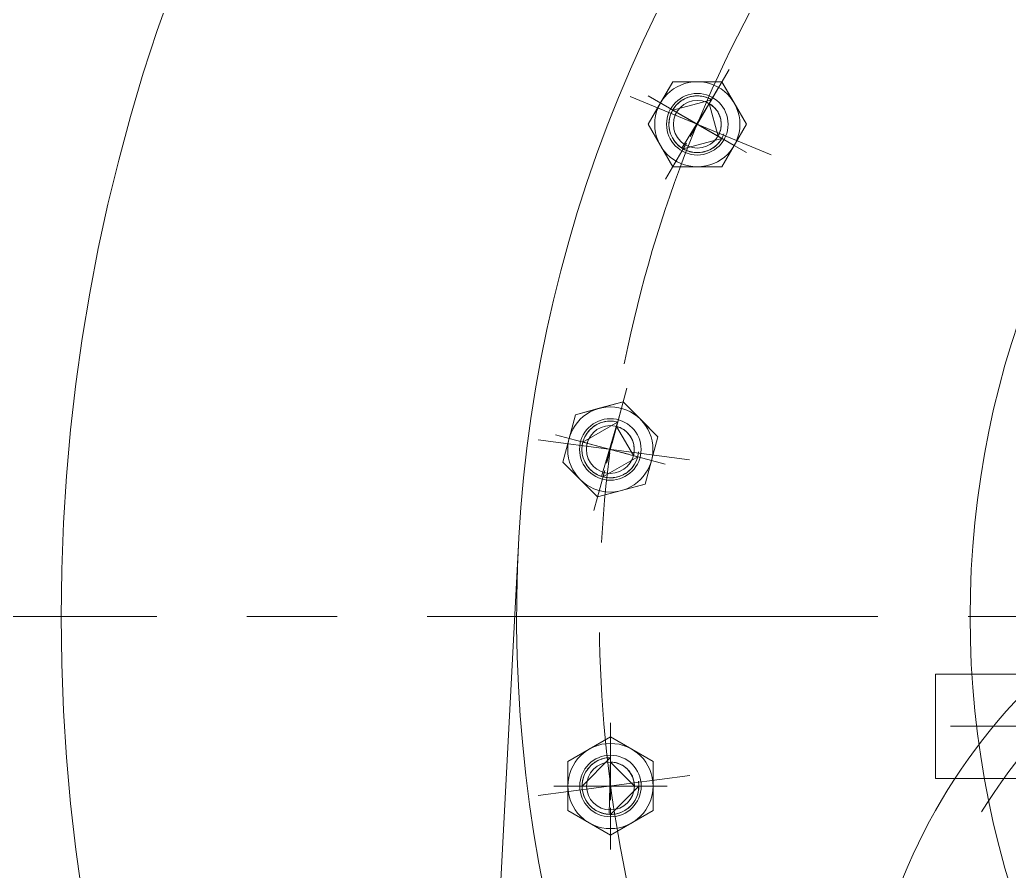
# Model space of a CAD drawing. Header units: inches. Extents: x 0 to 26418, y 0 to 20128.
# Drawn here: x 3607.7 to 3816.8, y 15421.4 to 15601.3 of the extents above; entities that cross this region are included whole.
import ezdxf

# ---------------------------------------------------------------- set-up
doc = ezdxf.new("R2010")
doc.units = ezdxf.units.IN
doc.header["$MEASUREMENT"] = 0
doc.linetypes.add('CENTER', pattern=[50.8, 31.75, -6.35, 6.35, -6.35])
doc.linetypes.add('点画线', pattern=[18, 12, -2, 2, -2])
for name, color, linetype, lineweight in [('CAXA1', 5, 'CENTER', 5), ('中心线层', 5, 'CENTER', 5), ('细实线层', 7, 'Continuous', 5)]:
    doc.layers.add(name, color=color, linetype=linetype, lineweight=lineweight)

msp = doc.modelspace()

# ---------------------------------------------------------------- linework, layer by layer
at = {"color": 7, "lineweight": 5}
for p, q in [((3745.72, 15588.27), (3740.52, 15579.27)), ((3743.12, 15583.77), (3745.72, 15588.27)), ((3745.72, 15588.27), (3745.72, 15588.27)), ((3745.72, 15588.27), (3750.91, 15588.27)), ((3756.11, 15588.27), (3745.72, 15588.27)), ((3750.91, 15588.27), (3750.91, 15588.27)), ((3750.91, 15588.27), (3756.11, 15588.27)), ((3756.11, 15588.27), (3756.11, 15588.27)), ((3756.11, 15588.27), (3758.71, 15583.77)), ((3761.3, 15579.27), (3756.11, 15588.27)), ((3745.72, 15582.27), (3753.91, 15584.46)), ((3747.39, 15584.12), (3747.14, 15583.93)), ((3747.64, 15584.3), (3747.39, 15584.12)), ((3747.91, 15584.46), (3747.64, 15584.3)), ((3747.64, 15574.24), (3753.91, 15584.46)), ((3748.19, 15584.61), (3747.91, 15584.46)), ((3748.47, 15584.75), (3748.19, 15584.61)), ((3748.76, 15584.87), (3748.47, 15584.75)), ((3749.06, 15584.97), (3748.76, 15584.87)), ((3749.36, 15585.06), (3749.06, 15584.97)), ((3749.66, 15585.14), (3749.36, 15585.06)), ((3749.97, 15585.19), (3749.66, 15585.14)), ((3750.28, 15585.23), (3749.97, 15585.19)), ((3750.6, 15585.26), (3750.28, 15585.23)), ((3750.91, 15585.27), (3750.6, 15585.26)), ((3751.23, 15585.26), (3750.91, 15585.27)), ((3751.54, 15585.23), (3751.23, 15585.26)), ((3751.85, 15585.19), (3751.54, 15585.23)), ((3752.16, 15585.14), (3751.85, 15585.19)), ((3752.46, 15585.06), (3752.16, 15585.14)), ((3752.77, 15584.97), (3752.46, 15585.06)), ((3753.06, 15584.87), (3752.77, 15584.97)), ((3753.35, 15584.75), (3753.06, 15584.87)), ((3753.64, 15584.61), (3753.35, 15584.75)), ((3753.91, 15584.46), (3753.44, 15583.64)), ((3753.91, 15584.46), (3753.64, 15584.61)), ((3740.52, 15579.27), (3743.12, 15583.77)), ((3745.57, 15581.99), (3745.43, 15581.71)), ((3745.72, 15582.27), (3745.57, 15581.99)), ((3745.88, 15582.54), (3745.72, 15582.27)), ((3756.11, 15576.27), (3745.72, 15582.27)), ((3746.06, 15582.79), (3745.88, 15582.54)), ((3746.25, 15583.04), (3746.06, 15582.79)), ((3746.45, 15583.28), (3746.25, 15583.04)), ((3746.67, 15583.51), (3746.45, 15583.28)), ((3746.9, 15583.73), (3746.67, 15583.51)), ((3747.14, 15583.93), (3746.9, 15583.73)), ((3753.44, 15583.64), (3755.29, 15576.74)), ((3753.66, 15583.51), (3753.44, 15583.64)), ((3753.44, 15583.64), (3755.29, 15576.74)), ((3753.88, 15583.36), (3753.66, 15583.51)), ((3754.09, 15583.19), (3753.88, 15583.36)), ((3754.29, 15583.02), (3754.09, 15583.19)), ((3754.48, 15582.84), (3754.29, 15583.02)), ((3754.67, 15582.65), (3754.48, 15582.84)), ((3754.84, 15582.45), (3754.67, 15582.65)), ((3755, 15582.24), (3754.84, 15582.45)), ((3755.15, 15582.02), (3755, 15582.24)), ((3755.29, 15581.79), (3755.15, 15582.02)), ((3758.71, 15583.77), (3758.71, 15583.77)), ((3758.71, 15583.77), (3761.3, 15579.27)), ((3744.94, 15579.89), (3744.92, 15579.58)), ((3744.99, 15580.21), (3744.94, 15579.89)), ((3745.04, 15580.52), (3744.99, 15580.21)), ((3745.12, 15580.82), (3745.04, 15580.52)), ((3745.21, 15581.12), (3745.12, 15580.82)), ((3745.31, 15581.42), (3745.21, 15581.12)), ((3745.43, 15581.71), (3745.31, 15581.42)), ((3755.41, 15581.56), (3755.29, 15581.79)), ((3755.53, 15581.32), (3755.41, 15581.56)), ((3755.63, 15581.08), (3755.53, 15581.32)), ((3755.72, 15580.83), (3755.63, 15581.08)), ((3755.79, 15580.58), (3755.72, 15580.83)), ((3755.85, 15580.32), (3755.79, 15580.58)), ((3755.9, 15580.06), (3755.85, 15580.32)), ((3755.94, 15579.8), (3755.9, 15580.06)), ((3743.12, 15574.77), (3740.52, 15579.27)), ((3740.52, 15579.27), (3740.52, 15579.27)), ((3740.52, 15579.27), (3745.72, 15570.27)), ((3744.92, 15579.58), (3744.91, 15579.27)), ((3744.91, 15579.27), (3744.92, 15578.95)), ((3744.92, 15578.95), (3744.94, 15578.64)), ((3744.94, 15578.64), (3744.99, 15578.33)), ((3744.99, 15578.33), (3745.04, 15578.02)), ((3745.04, 15578.02), (3745.12, 15577.71)), ((3755.72, 15577.71), (3755.79, 15577.96)), ((3755.79, 15577.96), (3755.85, 15578.22)), ((3755.85, 15578.22), (3755.9, 15578.48)), ((3755.9, 15578.48), (3755.94, 15578.74)), ((3755.96, 15579.53), (3755.94, 15579.8)), ((3755.94, 15578.74), (3755.96, 15579)), ((3755.96, 15579.27), (3755.96, 15579.53)), ((3755.96, 15579), (3755.96, 15579.27)), ((3756.11, 15570.27), (3761.3, 15579.27)), ((3761.3, 15579.27), (3758.71, 15574.77)), ((3761.3, 15579.27), (3761.3, 15579.27)), ((3745.12, 15577.71), (3745.21, 15577.41)), ((3745.21, 15577.41), (3745.31, 15577.12)), ((3745.31, 15577.12), (3745.43, 15576.83)), ((3745.43, 15576.83), (3745.57, 15576.54)), ((3745.57, 15576.54), (3745.72, 15576.27)), ((3745.72, 15576.27), (3745.88, 15576)), ((3745.88, 15576), (3746.06, 15575.74)), ((3746.06, 15575.74), (3746.25, 15575.49)), ((3756.11, 15576.27), (3747.91, 15574.07)), ((3755.29, 15576.74), (3755.41, 15576.97)), ((3755.29, 15576.74), (3756.11, 15576.27)), ((3755.41, 15576.97), (3755.53, 15577.21)), ((3755.53, 15577.21), (3755.63, 15577.46)), ((3755.57, 15575.49), (3755.77, 15575.74)), ((3755.63, 15577.46), (3755.72, 15577.71)), ((3755.77, 15575.74), (3755.94, 15576)), ((3755.94, 15576), (3756.11, 15576.27)), ((3745.72, 15570.27), (3743.12, 15574.77)), ((3743.12, 15574.77), (3743.12, 15574.77)), ((3746.25, 15575.49), (3746.45, 15575.25)), ((3746.45, 15575.25), (3746.67, 15575.03)), ((3746.67, 15575.03), (3746.9, 15574.81)), ((3746.9, 15574.81), (3747.14, 15574.6)), ((3747.14, 15574.6), (3747.39, 15574.41)), ((3747.39, 15574.41), (3747.64, 15574.24)), ((3747.91, 15574.07), (3748.19, 15573.92)), ((3748.19, 15573.92), (3748.47, 15573.79)), ((3748.47, 15573.79), (3748.76, 15573.67)), ((3748.76, 15573.67), (3749.06, 15573.56)), ((3752.77, 15573.56), (3753.06, 15573.67)), ((3753.06, 15573.67), (3753.35, 15573.79)), ((3753.35, 15573.79), (3753.64, 15573.92)), ((3753.64, 15573.92), (3753.91, 15574.07)), ((3753.91, 15574.07), (3754.18, 15574.24)), ((3754.18, 15574.24), (3754.44, 15574.41)), ((3754.44, 15574.41), (3754.69, 15574.6)), ((3754.69, 15574.6), (3754.93, 15574.81)), ((3754.93, 15574.81), (3755.15, 15575.03)), ((3755.15, 15575.03), (3755.37, 15575.25)), ((3755.37, 15575.25), (3755.57, 15575.49)), ((3758.71, 15574.77), (3756.11, 15570.27)), ((3758.71, 15574.77), (3758.71, 15574.77)), ((3749.06, 15573.56), (3749.36, 15573.47)), ((3749.36, 15573.47), (3749.66, 15573.4)), ((3749.66, 15573.4), (3749.97, 15573.34)), ((3749.97, 15573.34), (3750.28, 15573.3)), ((3750.28, 15573.3), (3750.6, 15573.28)), ((3750.6, 15573.28), (3750.91, 15573.27)), ((3750.91, 15573.27), (3751.23, 15573.28)), ((3751.23, 15573.28), (3751.54, 15573.3)), ((3751.54, 15573.3), (3751.85, 15573.34)), ((3751.85, 15573.34), (3752.16, 15573.4)), ((3752.16, 15573.4), (3752.46, 15573.47)), ((3752.46, 15573.47), (3752.77, 15573.56)), ((3750.91, 15570.27), (3745.72, 15570.27)), ((3745.72, 15570.27), (3745.72, 15570.27)), ((3745.72, 15570.27), (3756.11, 15570.27)), ((3756.11, 15570.27), (3750.91, 15570.27)), ((3750.91, 15570.27), (3750.91, 15570.27)), ((3756.11, 15570.27), (3756.11, 15570.27)), ((3735.22, 15520.58), (3725.18, 15517.89)), ((3730.2, 15519.24), (3735.22, 15520.58)), ((3735.22, 15520.58), (3735.22, 15520.58)), ((3735.22, 15520.58), (3738.89, 15516.91)), ((3742.57, 15513.23), (3735.22, 15520.58)), ((3725.18, 15517.89), (3722.49, 15507.85)), ((3723.84, 15512.87), (3725.18, 15517.89)), ((3725.18, 15517.89), (3730.2, 15519.24)), ((3725.18, 15517.89), (3725.18, 15517.89)), ((3730.2, 15519.24), (3730.2, 15519.24)), ((3726.73, 15512.1), (3734.08, 15516.34)), ((3728.75, 15515.21), (3728.52, 15515)), ((3729, 15515.4), (3728.75, 15515.21)), ((3729.26, 15515.57), (3729, 15515.4)), ((3729.53, 15515.74), (3729.26, 15515.57)), ((3729.81, 15515.89), (3729.53, 15515.74)), ((3730.09, 15516.02), (3729.81, 15515.89)), ((3730.38, 15516.14), (3730.09, 15516.02)), ((3730.68, 15516.25), (3730.38, 15516.14)), ((3730.98, 15516.34), (3730.68, 15516.25)), ((3730.68, 15504.84), (3734.08, 15516.34)), ((3731.28, 15516.41), (3730.98, 15516.34)), ((3731.59, 15516.47), (3731.28, 15516.41)), ((3731.9, 15516.51), (3731.59, 15516.47)), ((3732.22, 15516.53), (3731.9, 15516.51)), ((3732.53, 15516.54), (3732.22, 15516.53)), ((3732.84, 15516.53), (3732.53, 15516.54)), ((3733.16, 15516.51), (3732.84, 15516.53)), ((3733.47, 15516.47), (3733.16, 15516.51)), ((3733.78, 15516.41), (3733.47, 15516.47)), ((3734.08, 15516.34), (3733.78, 15516.41)), ((3734.08, 15516.34), (3733.84, 15515.42)), ((3733.84, 15515.42), (3737.41, 15509.23)), ((3734.09, 15515.35), (3733.84, 15515.42)), ((3733.84, 15515.42), (3737.41, 15509.23)), ((3734.34, 15515.26), (3734.09, 15515.35)), ((3734.59, 15515.16), (3734.34, 15515.26)), ((3734.82, 15515.04), (3734.59, 15515.16)), ((3738.89, 15516.91), (3738.89, 15516.91)), ((3738.89, 15516.91), (3742.57, 15513.23)), ((3727.05, 15512.98), (3726.93, 15512.69)), ((3727.18, 15513.27), (3727.05, 15512.98)), ((3727.33, 15513.54), (3727.18, 15513.27)), ((3727.5, 15513.81), (3727.33, 15513.54)), ((3727.68, 15514.07), (3727.5, 15513.81)), ((3727.87, 15514.32), (3727.68, 15514.07)), ((3728.07, 15514.56), (3727.87, 15514.32)), ((3728.29, 15514.79), (3728.07, 15514.56)), ((3728.52, 15515), (3728.29, 15514.79)), ((3735.06, 15514.92), (3734.82, 15515.04)), ((3735.28, 15514.78), (3735.06, 15514.92)), ((3735.5, 15514.63), (3735.28, 15514.78)), ((3735.71, 15514.47), (3735.5, 15514.63)), ((3735.91, 15514.3), (3735.71, 15514.47)), ((3736.1, 15514.12), (3735.91, 15514.3)), ((3736.29, 15513.92), (3736.1, 15514.12)), ((3736.46, 15513.72), (3736.29, 15513.92)), ((3736.62, 15513.51), (3736.46, 15513.72)), ((3736.77, 15513.29), (3736.62, 15513.51)), ((3736.91, 15513.07), (3736.77, 15513.29)), ((3737.03, 15512.84), (3736.91, 15513.07)), ((3739.88, 15503.19), (3742.57, 15513.23)), ((3742.57, 15513.23), (3741.22, 15508.21)), ((3742.57, 15513.23), (3742.57, 15513.23)), ((3722.49, 15507.85), (3723.84, 15512.87)), ((3726.56, 15511.17), (3726.54, 15510.86)), ((3726.6, 15511.48), (3726.56, 15511.17)), ((3726.66, 15511.79), (3726.6, 15511.48)), ((3726.73, 15512.1), (3726.66, 15511.79)), ((3726.82, 15512.4), (3726.73, 15512.1)), ((3738.33, 15508.99), (3726.73, 15512.1)), ((3726.93, 15512.69), (3726.82, 15512.4)), ((3737.15, 15512.6), (3737.03, 15512.84)), ((3737.25, 15512.35), (3737.15, 15512.6)), ((3737.34, 15512.1), (3737.25, 15512.35)), ((3737.41, 15511.85), (3737.34, 15512.1)), ((3737.47, 15511.59), (3737.41, 15511.85)), ((3737.52, 15511.33), (3737.47, 15511.59)), ((3737.56, 15511.07), (3737.52, 15511.33)), ((3737.58, 15510.81), (3737.56, 15511.07)), ((3726.54, 15510.86), (3726.53, 15510.54)), ((3726.53, 15510.54), (3726.54, 15510.23)), ((3726.54, 15510.23), (3726.56, 15509.92)), ((3726.56, 15509.92), (3726.6, 15509.6)), ((3726.6, 15509.6), (3726.66, 15509.3)), ((3726.66, 15509.3), (3726.73, 15508.99)), ((3726.73, 15508.99), (3726.82, 15508.69)), ((3738.33, 15508.99), (3730.98, 15504.75)), ((3737.41, 15509.23), (3737.47, 15509.49)), ((3737.41, 15509.23), (3738.33, 15508.99)), ((3737.47, 15509.49), (3737.52, 15509.75)), ((3737.52, 15509.75), (3737.56, 15510.01)), ((3737.56, 15510.01), (3737.58, 15510.28)), ((3737.58, 15510.54), (3737.58, 15510.81)), ((3737.58, 15510.28), (3737.58, 15510.54)), ((3738.24, 15508.69), (3738.33, 15508.99)), ((3726.17, 15504.18), (3722.49, 15507.85)), ((3722.49, 15507.85), (3722.49, 15507.85)), ((3722.49, 15507.85), (3729.84, 15500.5)), ((3726.82, 15508.69), (3726.93, 15508.39)), ((3726.93, 15508.39), (3727.05, 15508.1)), ((3727.05, 15508.1), (3727.18, 15507.82)), ((3727.18, 15507.82), (3727.33, 15507.54)), ((3727.33, 15507.54), (3727.5, 15507.27)), ((3727.5, 15507.27), (3727.68, 15507.02)), ((3727.68, 15507.02), (3727.87, 15506.77)), ((3727.87, 15506.77), (3728.07, 15506.53)), ((3736.99, 15506.53), (3737.19, 15506.77)), ((3737.19, 15506.77), (3737.38, 15507.02)), ((3737.38, 15507.02), (3737.56, 15507.27)), ((3737.56, 15507.27), (3737.73, 15507.54)), ((3737.73, 15507.54), (3737.88, 15507.82)), ((3737.88, 15507.82), (3738.01, 15508.1)), ((3738.01, 15508.1), (3738.13, 15508.39)), ((3738.13, 15508.39), (3738.24, 15508.69)), ((3741.22, 15508.21), (3739.88, 15503.19)), ((3741.22, 15508.21), (3741.22, 15508.21)), ((3728.07, 15506.53), (3728.29, 15506.3)), ((3728.29, 15506.3), (3728.52, 15506.08)), ((3728.52, 15506.08), (3728.75, 15505.88)), ((3728.75, 15505.88), (3729, 15505.69)), ((3729, 15505.69), (3729.26, 15505.51)), ((3729.26, 15505.51), (3729.53, 15505.35)), ((3729.53, 15505.35), (3729.81, 15505.2)), ((3729.81, 15505.2), (3730.09, 15505.06)), ((3730.09, 15505.06), (3730.38, 15504.94)), ((3730.38, 15504.94), (3730.68, 15504.84)), ((3730.98, 15504.75), (3731.28, 15504.67)), ((3731.28, 15504.67), (3731.59, 15504.62)), ((3731.59, 15504.62), (3731.9, 15504.58)), ((3733.16, 15504.58), (3733.47, 15504.62)), ((3733.47, 15504.62), (3733.78, 15504.67)), ((3733.78, 15504.67), (3734.08, 15504.75)), ((3734.08, 15504.75), (3734.38, 15504.84)), ((3734.38, 15504.84), (3734.68, 15504.94)), ((3734.68, 15504.94), (3734.97, 15505.06)), ((3734.97, 15505.06), (3735.25, 15505.2)), ((3735.25, 15505.2), (3735.53, 15505.35)), ((3735.53, 15505.35), (3735.8, 15505.51)), ((3735.8, 15505.51), (3736.06, 15505.69)), ((3736.06, 15505.69), (3736.31, 15505.88)), ((3736.31, 15505.88), (3736.54, 15506.08)), ((3736.54, 15506.08), (3736.77, 15506.3)), ((3736.77, 15506.3), (3736.99, 15506.53)), ((3729.84, 15500.5), (3726.17, 15504.18)), ((3726.17, 15504.18), (3726.17, 15504.18)), ((3729.84, 15500.5), (3739.88, 15503.19)), ((3731.9, 15504.58), (3732.22, 15504.55)), ((3732.22, 15504.55), (3732.53, 15504.54)), ((3732.53, 15504.54), (3732.84, 15504.55)), ((3732.84, 15504.55), (3733.16, 15504.58)), ((3739.88, 15503.19), (3734.86, 15501.85)), ((3739.88, 15503.19), (3739.88, 15503.19)), ((3734.86, 15501.85), (3729.84, 15500.5)), ((3729.84, 15500.5), (3729.84, 15500.5)), ((3734.86, 15501.85), (3734.86, 15501.85)), ((3713.12, 15490.4), (3694.48, 15134.69)), ((3801.23, 15441.02), (3801.23, 15463.02)), ((3801.23, 15463.02), (3841.23, 15463.02)), ((3732.56, 15449.79), (3723.56, 15444.6)), ((3728.06, 15447.2), (3732.56, 15449.79)), ((3732.56, 15449.79), (3732.56, 15449.79)), ((3732.56, 15449.79), (3737.06, 15447.2)), ((3741.56, 15444.6), (3732.56, 15449.79)), ((3723.56, 15444.6), (3728.06, 15447.2)), ((3728.06, 15447.2), (3728.06, 15447.2)), ((3737.06, 15447.2), (3737.06, 15447.2)), ((3737.06, 15447.2), (3741.56, 15444.6)), ((3723.56, 15439.4), (3723.56, 15444.6)), ((3723.56, 15444.6), (3723.56, 15444.6)), ((3723.56, 15444.6), (3723.56, 15434.21)), ((3726.56, 15439.4), (3732.56, 15445.4)), ((3728.79, 15444.06), (3728.55, 15443.86)), ((3729.04, 15444.26), (3728.79, 15444.06)), ((3729.29, 15444.43), (3729.04, 15444.26)), ((3729.56, 15444.6), (3729.29, 15444.43)), ((3729.84, 15444.75), (3729.56, 15444.6)), ((3730.12, 15444.88), (3729.84, 15444.75)), ((3730.41, 15445), (3730.12, 15444.88)), ((3730.71, 15445.11), (3730.41, 15445)), ((3731.01, 15445.2), (3730.71, 15445.11)), ((3731.31, 15445.27), (3731.01, 15445.2)), ((3731.62, 15445.33), (3731.31, 15445.27)), ((3731.94, 15445.37), (3731.62, 15445.33)), ((3732.25, 15445.39), (3731.94, 15445.37)), ((3732.56, 15445.4), (3732.25, 15445.39)), ((3732.25, 15433.41), (3732.56, 15445.4)), ((3732.56, 15445.4), (3732.56, 15444.45)), ((3732.56, 15444.45), (3737.62, 15439.4)), ((3732.83, 15444.45), (3732.56, 15444.45)), ((3732.56, 15444.45), (3737.62, 15439.4)), ((3733.09, 15444.43), (3732.83, 15444.45)), ((3733.35, 15444.39), (3733.09, 15444.43)), ((3733.61, 15444.34), (3733.35, 15444.39)), ((3733.87, 15444.28), (3733.61, 15444.34)), ((3734.12, 15444.21), (3733.87, 15444.28)), ((3734.37, 15444.12), (3734.12, 15444.21)), ((3734.62, 15444.02), (3734.37, 15444.12)), ((3734.86, 15443.9), (3734.62, 15444.02)), ((3741.56, 15444.6), (3741.56, 15444.6)), ((3741.56, 15444.6), (3741.56, 15439.4)), ((3741.56, 15434.21), (3741.56, 15444.6)), ((3727.22, 15442.13), (3727.08, 15441.84)), ((3727.37, 15442.4), (3727.22, 15442.13)), ((3727.53, 15442.67), (3727.37, 15442.4)), ((3727.71, 15442.93), (3727.53, 15442.67)), ((3727.9, 15443.18), (3727.71, 15442.93)), ((3728.1, 15443.42), (3727.9, 15443.18)), ((3728.32, 15443.64), (3728.1, 15443.42)), ((3728.55, 15443.86), (3728.32, 15443.64)), ((3735.09, 15443.78), (3734.86, 15443.9)), ((3735.31, 15443.64), (3735.09, 15443.78)), ((3735.53, 15443.49), (3735.31, 15443.64)), ((3735.74, 15443.33), (3735.53, 15443.49)), ((3735.94, 15443.16), (3735.74, 15443.33)), ((3736.14, 15442.97), (3735.94, 15443.16)), ((3736.32, 15442.78), (3736.14, 15442.97)), ((3736.49, 15442.58), (3736.32, 15442.78)), ((3736.65, 15442.37), (3736.49, 15442.58)), ((3736.8, 15442.15), (3736.65, 15442.37)), ((3736.94, 15441.93), (3736.8, 15442.15)), ((3737.06, 15441.7), (3736.94, 15441.93)), ((3726.6, 15440.03), (3726.57, 15439.72)), ((3726.64, 15440.34), (3726.6, 15440.03)), ((3726.69, 15440.65), (3726.64, 15440.34)), ((3726.77, 15440.95), (3726.69, 15440.65)), ((3726.86, 15441.26), (3726.77, 15440.95)), ((3726.96, 15441.55), (3726.86, 15441.26)), ((3727.08, 15441.84), (3726.96, 15441.55)), ((3737.18, 15441.46), (3737.06, 15441.7)), ((3737.28, 15441.21), (3737.18, 15441.46)), ((3737.37, 15440.96), (3737.28, 15441.21)), ((3737.44, 15440.71), (3737.37, 15440.96)), ((3737.5, 15440.45), (3737.44, 15440.71)), ((3737.55, 15440.19), (3737.5, 15440.45)), ((3737.59, 15439.93), (3737.55, 15440.19)), ((3737.61, 15439.67), (3737.59, 15439.93)), ((3801.23, 15441.02), (3841.23, 15441.02)), ((3723.56, 15434.21), (3723.56, 15439.4)), ((3726.57, 15439.72), (3726.56, 15439.4)), ((3738.56, 15439.4), (3726.56, 15439.4)), ((3726.56, 15439.4), (3726.57, 15439.09)), ((3726.57, 15439.09), (3726.6, 15438.77)), ((3726.6, 15438.77), (3726.64, 15438.46)), ((3726.64, 15438.46), (3726.69, 15438.15)), ((3726.69, 15438.15), (3726.77, 15437.85)), ((3726.77, 15437.85), (3726.86, 15437.55)), ((3738.56, 15439.4), (3732.56, 15433.4)), ((3737.62, 15439.4), (3737.61, 15439.67)), ((3737.62, 15439.4), (3738.56, 15439.4)), ((3738.27, 15437.55), (3738.36, 15437.85)), ((3738.36, 15437.85), (3738.43, 15438.15)), ((3738.43, 15438.15), (3738.49, 15438.46)), ((3738.49, 15438.46), (3738.53, 15438.77)), ((3738.53, 15438.77), (3738.55, 15439.09)), ((3738.55, 15439.09), (3738.56, 15439.4)), ((3741.56, 15439.4), (3741.56, 15439.4)), ((3741.56, 15439.4), (3741.56, 15434.21)), ((3726.86, 15437.55), (3726.96, 15437.25)), ((3726.96, 15437.25), (3727.08, 15436.96)), ((3727.08, 15436.96), (3727.22, 15436.68)), ((3727.22, 15436.68), (3727.37, 15436.4)), ((3727.37, 15436.4), (3727.53, 15436.13)), ((3727.53, 15436.13), (3727.71, 15435.87)), ((3727.71, 15435.87), (3727.9, 15435.63)), ((3727.9, 15435.63), (3728.1, 15435.39)), ((3737.02, 15435.39), (3737.23, 15435.63)), ((3737.23, 15435.63), (3737.42, 15435.87)), ((3737.42, 15435.87), (3737.59, 15436.13)), ((3737.59, 15436.13), (3737.76, 15436.4)), ((3737.76, 15436.4), (3737.91, 15436.68)), ((3737.91, 15436.68), (3738.04, 15436.96)), ((3738.04, 15436.96), (3738.16, 15437.25)), ((3738.16, 15437.25), (3738.27, 15437.55)), ((3728.06, 15431.61), (3723.56, 15434.21)), ((3723.56, 15434.21), (3723.56, 15434.21)), ((3723.56, 15434.21), (3732.56, 15429.01)), ((3728.1, 15435.39), (3728.32, 15435.16)), ((3728.32, 15435.16), (3728.55, 15434.94)), ((3728.55, 15434.94), (3728.79, 15434.74)), ((3728.79, 15434.74), (3729.04, 15434.55)), ((3729.04, 15434.55), (3729.29, 15434.37)), ((3729.29, 15434.37), (3729.56, 15434.21)), ((3729.56, 15434.21), (3729.84, 15434.06)), ((3729.84, 15434.06), (3730.12, 15433.92)), ((3730.12, 15433.92), (3730.41, 15433.8)), ((3730.41, 15433.8), (3730.71, 15433.7)), ((3730.71, 15433.7), (3731.01, 15433.61)), ((3731.01, 15433.61), (3731.31, 15433.53)), ((3731.31, 15433.53), (3731.62, 15433.48)), ((3732.56, 15429.01), (3741.56, 15434.21)), ((3733.5, 15433.48), (3733.81, 15433.53)), ((3733.81, 15433.53), (3734.12, 15433.61)), ((3734.12, 15433.61), (3734.42, 15433.7)), ((3734.42, 15433.7), (3734.71, 15433.8)), ((3734.71, 15433.8), (3735, 15433.92)), ((3735, 15433.92), (3735.29, 15434.06)), ((3735.29, 15434.06), (3735.56, 15434.21)), ((3735.56, 15434.21), (3735.83, 15434.37)), ((3735.83, 15434.37), (3736.09, 15434.55)), ((3736.09, 15434.55), (3736.34, 15434.74)), ((3736.34, 15434.74), (3736.58, 15434.94)), ((3736.58, 15434.94), (3736.8, 15435.16)), ((3736.8, 15435.16), (3737.02, 15435.39)), ((3741.56, 15434.21), (3737.06, 15431.61)), ((3741.56, 15434.21), (3741.56, 15434.21)), ((3732.56, 15429.01), (3728.06, 15431.61)), ((3728.06, 15431.61), (3728.06, 15431.61)), ((3731.62, 15433.48), (3731.94, 15433.43)), ((3731.94, 15433.43), (3732.25, 15433.41)), ((3732.56, 15433.4), (3732.88, 15433.41)), ((3737.06, 15431.61), (3732.56, 15429.01)), ((3732.88, 15433.41), (3733.19, 15433.43)), ((3733.19, 15433.43), (3733.5, 15433.48)), ((3737.06, 15431.61), (3737.06, 15431.61)), ((3732.56, 15429.01), (3732.56, 15429.01))]:
    msp.add_line(p, q, dxfattribs=at)
for centre, radius in [((4002.73, 15475.18), 386.26), ((4002.73, 15475.18), 194.17), ((3750.91, 15579.27), 9), ((3750.91, 15579.27), 6.5), ((3750.91, 15579.27), 5.05), ((3732.53, 15510.54), 9), ((3732.53, 15510.54), 6.5), ((3732.53, 15510.54), 5.05), ((3732.56, 15439.4), 9), ((3732.56, 15439.4), 6.5), ((3732.56, 15439.4), 5.05)]:
    msp.add_circle(centre, radius, dxfattribs=at)
for centre, radius, start, end in [((4002.99, 15725.22), 582.5, 301.35579, 238.58501), ((4002.46, 15725.22), 546, 303.5084, 236.556), ((4002.73, 15475.22), 290, 148.6687, 31.3333), ((3907.94, 15374.02), 122.5, 108.8192, 344.8541)]:
    msp.add_arc(centre, radius, start, end, dxfattribs=at)
msp.add_open_spline([(4417.27, 16139.5), (4382.18, 16177.06), (4302.01, 16244.38), (4159.39, 16311.95), (4001.93, 16339.1), (3841.62, 16322.69), (3689.54, 16265.51), (3556.26, 16170.03), (3451.48, 16042.06), (3382.93, 15890.15), (3354.29, 15724.24), (3373.75, 15555.77), (3434.64, 15396.58), (3535.87, 15257.81), (3670.32, 15149.21), (3829.4, 15078.83), (4002.38, 15051.32), (4177.64, 15070.42), (4343.16, 15134.22), (4487.22, 15239.67), (4600.08, 15379.45), (4673.27, 15544.76), (4691.55, 15664.49), (4693.22, 15724.42)], degree=3, knots=[0, 0, 0, 0, 6187.666026, 12450.355458, 18783.77638, 25175.55398, 31622.065679, 38124.713595, 44683.237858, 51298.550922, 57973.870728, 64697.019294, 71462.748657, 78273.501796, 85129.278897, 92030.080145, 98977.285843, 105969.701152, 113006.622999, 120087.951186, 127214.495945, 134386.492849, 141603.663266, 141603.663266, 141603.663266, 141603.663266], dxfattribs=at)
at = {"layer": 'CAXA1', "linetype": 'CENTER', "lineweight": 5, "ltscale": 3}
for p, q in [((3766.51, 15572.81), (3736.7, 15585.16)), ((3749.27, 15508.34), (3717.28, 15512.55)), ((3541.43, 15475.22), (4451.37, 15475.22)), ((3937.74, 15452.02), (3797.54, 15452.02)), ((3749.3, 15441.6), (3717.31, 15437.39))]:
    msp.add_line(p, q, dxfattribs=at)
for centre, radius in [((4002.99, 15725.22), 565), ((4002.99, 15725.22), 540), ((3907.73, 15374.56), 113.5)]:
    msp.add_circle(centre, radius, dxfattribs=at)
msp.add_arc((4002.73, 15475.22), 272.5, 148.6693, 31.3334, dxfattribs=at)
at = {"layer": '中心线层', "color": 7, "linetype": '点画线', "lineweight": 5}
for p, q in [((3757.61, 15590.87), (3744.22, 15567.67)), ((3755.41, 15587.06), (3746.41, 15571.47)), ((3740.52, 15585.27), (3761.3, 15573.27)), ((3758.71, 15574.77), (3743.12, 15583.77)), ((3736, 15523.48), (3729.06, 15497.61)), ((3734.86, 15519.24), (3730.2, 15501.85)), ((3720.94, 15513.65), (3744.12, 15507.44)), ((3741.22, 15508.21), (3723.84, 15512.87)), ((3732.56, 15452.79), (3732.56, 15426.01)), ((3732.56, 15448.4), (3732.56, 15430.4)), ((3720.56, 15439.4), (3744.56, 15439.4)), ((3741.56, 15439.4), (3723.56, 15439.4))]:
    msp.add_line(p, q, dxfattribs=at)
at = {"layer": '细实线层', "color": 7, "lineweight": 5}
for centre, start, end in [((3750.91, 15579.27), 60, 340), ((3732.53, 15510.54), 75, 355), ((3732.56, 15439.4), 90, 10)]:
    msp.add_arc(centre, 6, start, end, dxfattribs=at)

doc.saveas('drawing.dxf')
